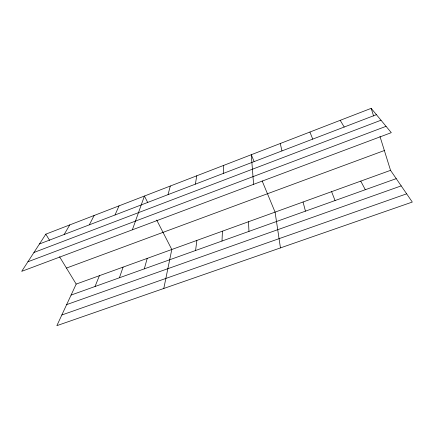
<?xml version="1.0" encoding="UTF-8"?>
<svg xmlns="http://www.w3.org/2000/svg" width="434" height="434" viewBox="0 0 434 434"><rect width="100%" height="100%" fill="white"/><g stroke="black" fill="none" stroke-linecap="round" stroke-linejoin="round"><path stroke-width="0.65" d="M222.002 241.033L222.425 231.176M223.331 173.416L223.727 165.37M195.582 250.499L196.862 240.425M195.387 184.141L196.743 175.808M163.792 288.474L171.799 249.496L156.712 220.054M168.029 194.638L170.312 186.029M144.305 268.863L147.207 258.393M119.421 277.771L123.088 267.116M132.354 229.825L144.413 196.043L147.712 202.488M95.013 286.511L99.419 275.682M115.015 214.982L119.03 205.862M390.546 170.345L76.189 284.086L56.865 325.657L412.3 202.054L390.546 170.345L379.978 136.471M89.317 224.839L94.145 215.486M64.14 234.501L69.749 224.921M45.825 234.17L21.7 271.348L391.294 132.663L371.195 108.343L45.825 234.17L49.601 240.382M39.467 243.968L376.424 114.674M33.939 252.485L381.009 120.218M27.912 261.778L386.054 126.327M66.445 268.071L384.361 150.522M71.078 295.082L396.237 178.64M66.646 304.619L401.206 185.882M61.823 314.997L406.658 193.83M59.566 256.76L76.189 284.086M340.213 120.326L344.205 127.037M360.757 181.124L365.309 189.712M254.058 161.426L251.281 154.716L253.597 184.331M262.152 180.94L275.08 212.123L280.456 247.906M309.914 132.044L312.73 139.113M331.598 191.676L335.053 200.551M371.195 108.343L373.593 116.019M303.046 202.005L305.455 211.146M280.272 143.502L281.959 150.918M248.492 221.747L248.97 231.376"/></g></svg>
